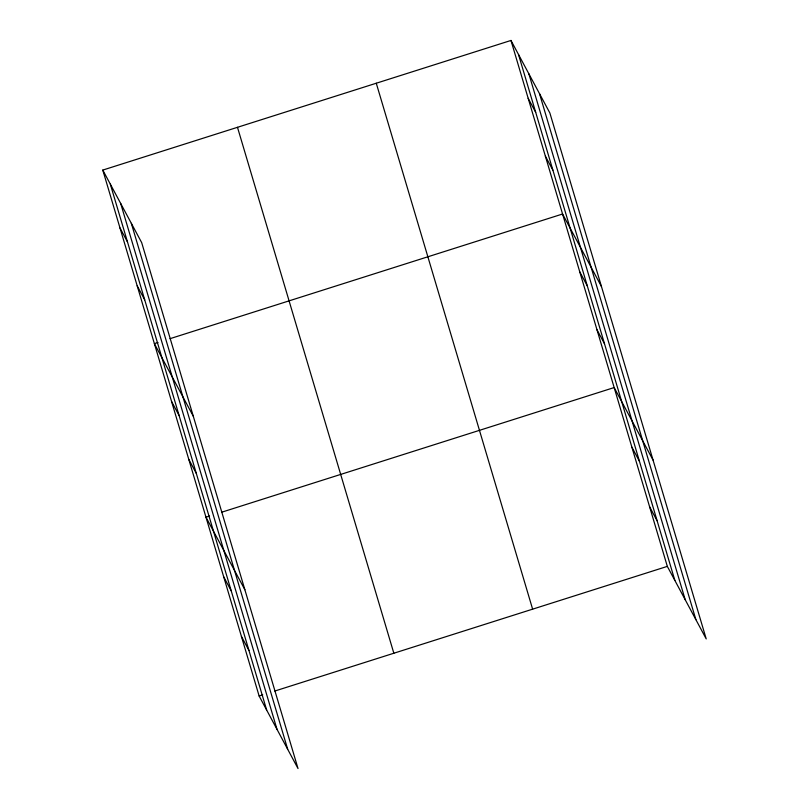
<?xml version="1.0" encoding="UTF-8"?>
<svg xmlns="http://www.w3.org/2000/svg" width="809" height="809" viewBox="0 0 809 809"><rect width="100%" height="100%" fill="white"/><g stroke="black" fill="none" stroke-linecap="round" stroke-linejoin="round"><path stroke-width="1.21" d="M102.783 170.082L141.676 242.619L298.025 768.55L259.133 696.013L102.783 170.082L510.975 40.45L549.867 112.987L706.217 638.918L667.324 566.381L510.975 40.45M157.988 342.5L154.377 343.643L193.27 416.18M170.011 338.678L562.568 214.011L601.461 286.538M209.582 516.051L205.982 517.204L244.864 589.731M221.615 512.239L614.162 387.562L653.055 460.099M259.133 696.013L262.743 694.87M274.777 691.048L667.324 566.381M528.166 98.304L535.7 112.34M545.367 156.157L552.901 170.193M579.77 271.864L587.294 285.901M596.961 329.708L604.495 343.754M631.89 447.175L639.413 461.211M649.607 506.778L657.13 520.814M119.985 227.936L127.509 241.982M137.176 285.789L144.71 299.826M171.579 401.497L179.102 415.533M188.78 459.35L196.304 473.386M223.699 576.807L231.222 590.843M241.416 636.41L248.95 650.456M539.512 93.682L695.871 619.613M528.853 73.791L685.203 599.722M518.498 54.486L674.858 580.427M376.266 83.226L532.625 609.157M237.482 127.306L393.841 653.237M131.321 223.314L287.68 749.245M120.662 203.423L277.012 729.364M110.307 184.128L266.667 710.059"/></g></svg>
